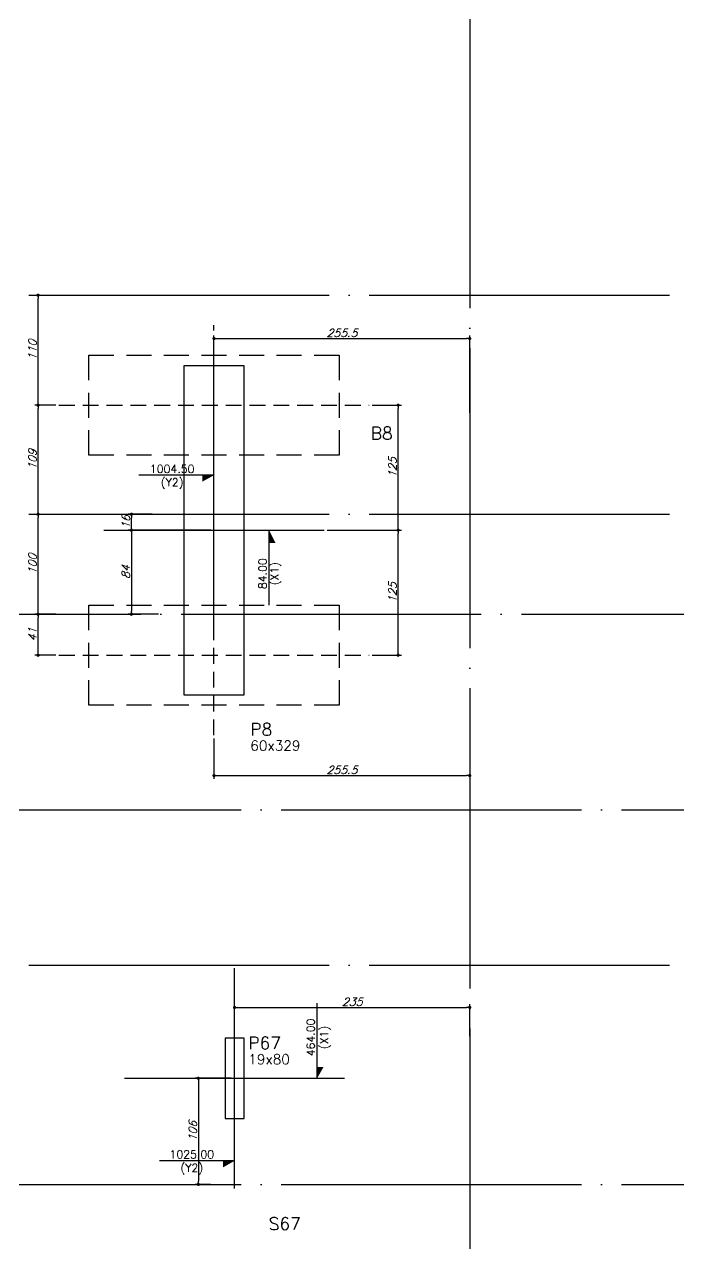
# Model space of a CAD drawing. Header units: millimetres. Extents: x -4281 to 5364, y -2128 to 2372.
# Drawn here: x 2381 to 3034, y -74 to 1145 of the extents above; entities that cross this region are included whole.
import ezdxf
from ezdxf.enums import TextEntityAlignment as Align

# ---------------------------------------------------------------- set-up
doc = ezdxf.new("R2010")
doc.units = ezdxf.units.MM
doc.header["$LTSCALE"] = 50
for name, pattern in [('DASHED', [0.75, 0.5, -0.25]), ('EIXO', [6.8, 6, -0.4, 0, -0.4]), ('HIDDEN', [9.525, 6.35, -3.175])]:
    doc.linetypes.add(name, pattern=pattern)
for name, color, linetype in [('F-ATRIBUTO', 6, 'Continuous'), ('F-BLOCOS-NOME', 3, 'Continuous'), ('F-COTAS', 106, 'Continuous'), ('F-COTAS-ACUMU-2', 11, 'Continuous'), ('F-EIXO', 12, 'EIXO'), ('F-EIXOS-DET', 1, 'Continuous'), ('F-EST-COTA', 1, 'Continuous'), ('F-ESTACAS-BARRETE', 2, 'Continuous'), ('F-ESTACAS-BARRETE-EIXOS', 252, 'Continuous'), ('F-PILARES-DIM', 172, 'Continuous'), ('F-PILARES-N', 170, 'Continuous'), ('F-PILARES-NOME', 170, 'Continuous'), ('F-PILARES-S', 170, 'Continuous'), ('F-TEXTO', 6, 'Continuous')]:
    doc.layers.add(name, color=color, linetype=linetype)
doc.styles.add('COTA', font='SIMPLEX.SHX')
doc.styles.add('CP-TEXT-INCL', font='romans.shx', dxfattribs={"oblique": 20})
doc.styles.add('MCP', font='romans.shx')
doc.styles.add('ROMANS', font='romans.shx')
doc.dimstyles.new('CP-COTAS-50', dxfattribs={"dimscale": 0.64, "dimtxt": 12.5, "dimasz": 5, "dimexe": 5, "dimexo": 5, "dimgap": 2.5, "dimtad": 1, "dimdec": 1, "dimdsep": 46, "dimtxsty": 'CP-TEXT-INCL', "dimblk1": 'DOT', "dimblk2": 'DOT', "dimsah": 1, "dimcen": 9, "dimclrd": 256, "dimclre": 256, "dimclrt": 256, "dimadec": 0, "dimazin": 0, "dimtfac": 1, "dimtdec": 1, "dimtmove": 2, "dimatfit": 3, "dimldrblk": 'DOT', "dimfxl": 0, "dimtolj": 1, "dimarcsym": 0})

# ---------------------------------------------------------------- blocks, each defined once
blk = doc.blocks.new('*U4')
at = {"layer": 'F-EIXO'}
blk.add_line((0, 0), (7285, 0), dxfattribs=at)
at = {"layer": 'F-TEXTO', "style": 'ROMANS'}
blk.add_attdef('EIXO', text='', height=17.5, dxfattribs=at).set_placement((-28.2072, 0), align=Align.MIDDLE_CENTER)
blk = doc.blocks.new('*U5')
at = {"layer": 'F-EIXO'}
blk.add_line((0, 0), (7197, 0), dxfattribs=at)
at = {"layer": 'F-TEXTO', "style": 'ROMANS'}
blk.add_attdef('EIXO', text='', height=17.5, dxfattribs=at).set_placement((-28.2072, 0), align=Align.MIDDLE_CENTER)
blk = doc.blocks.new('*U230')
at = {"layer": 'F-EIXO'}
blk.add_line((0, 0), (8185, 0), dxfattribs=at)
at = {"layer": 'F-TEXTO', "style": 'ROMANS'}
blk.add_attdef('EIXO', text='', height=17.5, dxfattribs=at).set_placement((-28.2072, 0), align=Align.MIDDLE_CENTER)
blk = doc.blocks.new('*U10')
at = {"layer": 'F-EIXO'}
blk.add_line((0, 0), (0, -2925), dxfattribs=at)
at = {"layer": 'F-TEXTO', "style": 'ROMANS'}
blk.add_attdef('EIXO', text='', height=17.5, rotation=360, dxfattribs=at).set_placement((0, 28.2072), align=Align.MIDDLE_CENTER)
blk = doc.blocks.new('*U448')
at = {"layer": 'F-EIXO'}
blk.add_line((0, 0), (8091.7, 0), dxfattribs=at)
at = {"layer": 'F-TEXTO', "style": 'ROMANS'}
blk.add_attdef('EIXO', text='', height=17.5, dxfattribs=at).set_placement((-28.2, 0), align=Align.MIDDLE_CENTER)
blk = doc.blocks.new('*U286')
at = {"color": 0}
for p, q in [((22.15, -9.28), (22.15, -7.78)), ((20.5, -10.93), (19, -10.93))]:
    blk.add_line(p, q, dxfattribs=at)
for points in [[(22.15, -9.28), (22.15, -9.053), (22.28, -9.053), (22.15, -9.053)], [(20.5, -10.93), (20.273, -10.93), (20.273, -11.06), (20.273, -10.93)]]:
    blk.add_solid(points, dxfattribs=at)
at = {"layer": 'F-EIXOS-DET'}
for p, q in [((20.5, -11.48), (20.5, -7.08)), ((18.3, -9.28), (22.7, -9.28))]:
    blk.add_line(p, q, dxfattribs=at)
at = {"layer": 'F-ATRIBUTO', "style": 'CP-TEXT-INCL', "oblique": 20, "flags": 1}
blk.add_attdef('VALORCE', (21.164, -9.451), '', height=0.05, dxfattribs=at)
at = {"layer": 'F-EST-COTA', "color": 2, "style": 'COTA'}
blk.add_attdef('COTAX_CE-2', text='', height=0.16, rotation=90, dxfattribs=at).set_placement((22.15, -8.463), align=Align.BOTTOM_CENTER)
blk.add_attdef('NOME_EIXO_X', text='', height=0.16, rotation=90, dxfattribs=at).set_placement((22.21, -8.463), align=Align.TOP_CENTER)
at = {"layer": 'F-EST-COTA', "color": 2, "style": 'COTA', "flags": 1}
for tag, p in [('COTA_X', (20.668, -8.727)), ('COTA_Y', (20.681, -9.026))]:
    blk.add_attdef(tag, p, '', height=0.2, dxfattribs=at)
at = {"layer": 'F-EST-COTA', "color": 2, "style": 'COTA'}
blk.add_attdef('COTAY_CE-2', text='', height=0.16, dxfattribs=at).set_placement((19.646, -10.93), align=Align.BOTTOM_CENTER)
blk.add_attdef('NOME_EIXO_Y', text='', height=0.16, dxfattribs=at).set_placement((19.646, -10.99), align=Align.TOP_CENTER)
blk = doc.blocks.new('*U68')
at = {"color": 0}
for p, q in [((20.09, 2.78), (18.59, 2.78)), ((21.19, 0.18), (21.19, 1.68))]:
    blk.add_line(p, q, dxfattribs=at)
for points in [[(20.09, 2.78), (19.854, 2.78), (19.854, 2.65), (19.854, 2.78)], [(21.19, 1.68), (21.19, 1.426), (21.32, 1.426), (21.19, 1.426)]]:
    blk.add_solid(points, dxfattribs=at)
at = {"layer": 'F-EIXOS-DET'}
for p, q in [((20.09, -0.52), (20.09, 3.88)), ((17.89, 1.68), (22.29, 1.68))]:
    blk.add_line(p, q, dxfattribs=at)
at = {"layer": 'F-ATRIBUTO', "style": 'CP-TEXT-INCL', "oblique": 20, "flags": 1}
for tag, p in [('ENCONTRO_EIXO', (20.09, 1.68)), ('VALORCE', (20.691, 1.545))]:
    blk.add_attdef(tag, p, '', height=0.05, dxfattribs=at)
at = {"layer": 'F-EST-COTA', "color": 2, "style": 'COTA', "flags": 1}
for tag, p in [('COTA_X', (0.2, 10.5)), ('COTA_Y', (0.2, 10.2))]:
    blk.add_attdef(tag, p, '', height=0.2, dxfattribs=at)
at = {"layer": 'F-EST-COTA', "color": 2, "style": 'COTA'}
blk.add_attdef('COTAY_CE-2', text='', height=0.16, dxfattribs=at).set_placement((19.254, 2.778), align=Align.BOTTOM_CENTER)
blk.add_attdef('NOME_EIXO_Y', text='', height=0.16, dxfattribs=at).set_placement((19.254, 2.718), align=Align.TOP_CENTER)
blk.add_attdef('COTAX_CE-2', text='', height=0.16, rotation=90, dxfattribs=at).set_placement((21.19, 0.811), align=Align.BOTTOM_CENTER)
blk.add_attdef('NOME_EIXO_X', text='', height=0.16, rotation=90, dxfattribs=at).set_placement((21.219, 0.811), align=Align.TOP_CENTER)
blk = doc.blocks.new('_DOT')
at = {"color": 0, "linetype": 'ByBlock'}
blk.add_line((-0.5, 0), (-1, 0), dxfattribs=at)
at = {"color": 0, "linetype": 'ByBlock', "const_width": 0.5}
blk.add_lwpolyline([(-0.25, 0, 1), (0.25, 0, 1)], format="xyb", close=True, dxfattribs=at)
blk = doc.blocks.new('*D144')
at = {"layer": 'DEFPOINTS', "color": 0, "transparency": 16777216}
for p in [(2590.5, 91), (2554.4, -15), (2569.8, -15)]:
    blk.add_point(p, dxfattribs=at)
at = {"layer": 'F-COTAS', "lineweight": -2, "transparency": 16777216}
for p, q in [((2587.3, 91), (2551.2, 91)), ((2554.4, 87.8), (2554.4, -11.8)), ((2566.6, -15), (2551.2, -15))]:
    blk.add_line(p, q, dxfattribs=at)
at = {"layer": 'F-COTAS', "lineweight": -2, "transparency": 16777216, "xscale": 3.2, "yscale": 3.2, "zscale": 3.2}
for p, rotation in [((2554.4, 91), 90), ((2554.4, -15), 270)]:
    blk.add_blockref('_DOT', p, dxfattribs=dict(at, rotation=rotation))
at = {"layer": 'F-COTAS', "transparency": 16777216, "insert": (2548.8, 38), "char_height": 8, "attachment_point": 5, "rotation": 90, "style": 'CP-TEXT-INCL'}
blk.add_mtext('\\A1;106', dxfattribs=at)
blk = doc.blocks.new('*D145')
at = {"layer": 'DEFPOINTS', "color": 0, "transparency": 16777216}
for p in [(2825.5, 161.9), (2825.5, 129.9), (2590.5, 91)]:
    blk.add_point(p, dxfattribs=at)
at = {"layer": 'F-COTAS', "lineweight": -2, "transparency": 16777216}
for p, q in [((2590.5, 94.2), (2590.5, 165.1)), ((2593.7, 161.9), (2822.3, 161.9)), ((2825.5, 133.1), (2825.5, 165.1))]:
    blk.add_line(p, q, dxfattribs=at)
at = {"layer": 'F-COTAS', "lineweight": -2, "transparency": 16777216, "xscale": 3.2, "yscale": 3.2, "zscale": 3.2, "rotation": 180}
blk.add_blockref('_DOT', (2590.5, 161.9), dxfattribs=at)
at = {"layer": 'F-COTAS', "lineweight": -2, "transparency": 16777216, "xscale": 3.2, "yscale": 3.2, "zscale": 3.2}
blk.add_blockref('_DOT', (2825.5, 161.9), dxfattribs=at)
at = {"layer": 'F-COTAS', "transparency": 16777216, "insert": (2708, 167.5), "char_height": 8, "attachment_point": 5, "style": 'CP-TEXT-INCL'}
blk.add_mtext('\\A1;235', dxfattribs=at)
blk = doc.blocks.new('*D151')
at = {"layer": 'DEFPOINTS', "color": 0, "transparency": 16777216}
for p in [(2487.5, 655), (2511.3, 655), (2570, 639)]:
    blk.add_point(p, dxfattribs=at)
at = {"layer": 'F-COTAS', "lineweight": -2, "transparency": 16777216}
for p, q in [((2508.1, 655), (2484.3, 655)), ((2487.5, 642.2), (2487.5, 651.8)), ((2566.8, 639), (2484.3, 639))]:
    blk.add_line(p, q, dxfattribs=at)
at = {"layer": 'F-COTAS', "lineweight": -2, "transparency": 16777216, "xscale": 3.2, "yscale": 3.2, "zscale": 3.2}
for p, rotation in [((2487.5, 655), 90), ((2487.5, 639), 270)]:
    blk.add_blockref('_DOT', p, dxfattribs=dict(at, rotation=rotation))
at = {"layer": 'F-COTAS', "transparency": 16777216, "insert": (2481.9, 647), "char_height": 8, "attachment_point": 5, "rotation": 90, "style": 'CP-TEXT-INCL'}
blk.add_mtext('\\A1;16', dxfattribs=at)
blk = doc.blocks.new('*D152')
at = {"layer": 'DEFPOINTS', "color": 0, "transparency": 16777216}
for p in [(2570, 639), (2487.5, 555), (2517.6, 555)]:
    blk.add_point(p, dxfattribs=at)
at = {"layer": 'F-COTAS', "lineweight": -2, "transparency": 16777216}
for p, q in [((2566.8, 639), (2484.3, 639)), ((2487.5, 635.8), (2487.5, 558.2)), ((2514.4, 555), (2484.3, 555))]:
    blk.add_line(p, q, dxfattribs=at)
at = {"layer": 'F-COTAS', "lineweight": -2, "transparency": 16777216, "xscale": 3.2, "yscale": 3.2, "zscale": 3.2}
for p, rotation in [((2487.5, 639), 90), ((2487.5, 555), 270)]:
    blk.add_blockref('_DOT', p, dxfattribs=dict(at, rotation=rotation))
at = {"layer": 'F-COTAS', "transparency": 16777216, "insert": (2481.9, 597), "char_height": 8, "attachment_point": 5, "rotation": 90, "style": 'CP-TEXT-INCL'}
blk.add_mtext('\\A1;84', dxfattribs=at)
blk = doc.blocks.new('*D153')
at = {"layer": 'DEFPOINTS', "color": 0, "transparency": 16777216}
for p in [(2825.5, 830.6), (2825.5, 753), (2570, 639)]:
    blk.add_point(p, dxfattribs=at)
at = {"layer": 'F-COTAS', "lineweight": -2, "transparency": 16777216}
for p, q in [((2570, 642.2), (2570, 833.8)), ((2573.2, 830.6), (2822.3, 830.6)), ((2825.5, 756.2), (2825.5, 833.8))]:
    blk.add_line(p, q, dxfattribs=at)
at = {"layer": 'F-COTAS', "lineweight": -2, "transparency": 16777216, "xscale": 3.2, "yscale": 3.2, "zscale": 3.2, "rotation": 180}
blk.add_blockref('_DOT', (2570, 830.6), dxfattribs=at)
at = {"layer": 'F-COTAS', "lineweight": -2, "transparency": 16777216, "xscale": 3.2, "yscale": 3.2, "zscale": 3.2}
blk.add_blockref('_DOT', (2825.5, 830.6), dxfattribs=at)
at = {"layer": 'F-COTAS', "transparency": 16777216, "insert": (2697.7, 836.2), "char_height": 8, "attachment_point": 5, "style": 'CP-TEXT-INCL'}
blk.add_mtext('\\A1;255.5', dxfattribs=at)
blk = doc.blocks.new('*D248')
at = {"layer": 'DEFPOINTS', "color": 0, "transparency": 16777216}
for p in [(2825.5, 1841.4), (3234.5, 1796.2), (3234.5, 108.8)]:
    blk.add_point(p, dxfattribs=at)
at = {"layer": 'F-COTAS', "lineweight": -2, "transparency": 16777216}
for p, q in [((2825.5, 1838.2), (2825.5, 1793)), ((2828.7, 1796.2), (3231.3, 1796.2)), ((3234.5, 112), (3234.5, 1799.4))]:
    blk.add_line(p, q, dxfattribs=at)
at = {"layer": 'F-COTAS', "lineweight": -2, "transparency": 16777216, "xscale": 3.2, "yscale": 3.2, "zscale": 3.2, "rotation": 180}
blk.add_blockref('_DOT', (2825.5, 1796.2), dxfattribs=at)
at = {"layer": 'F-COTAS', "lineweight": -2, "transparency": 16777216, "xscale": 3.2, "yscale": 3.2, "zscale": 3.2}
blk.add_blockref('_DOT', (3234.5, 1796.2), dxfattribs=at)
at = {"layer": 'F-COTAS', "transparency": 16777216, "insert": (3030, 1801.8), "char_height": 8, "attachment_point": 5, "style": 'CP-TEXT-INCL'}
blk.add_mtext('\\A1;409', dxfattribs=at)
blk = doc.blocks.new('*D584')
at = {"layer": 'DEFPOINTS', "color": 0, "linetype": 'HIDDEN', "transparency": 16777216}
for p in [(2394.2, 555), (2415, 555), (2415, 514)]:
    blk.add_point(p, dxfattribs=at)
at = {"layer": 'F-COTAS', "linetype": 'HIDDEN', "lineweight": -2, "transparency": 16777216}
for p, q in [((2411.8, 555), (2391, 555)), ((2394.2, 517.2), (2394.2, 551.8)), ((2411.8, 514), (2391, 514))]:
    blk.add_line(p, q, dxfattribs=at)
at = {"layer": 'F-COTAS', "linetype": 'HIDDEN', "lineweight": -2, "transparency": 16777216, "xscale": 3.2, "yscale": 3.2, "zscale": 3.2}
for p, rotation in [((2394.2, 555), 90), ((2394.2, 514), 270)]:
    blk.add_blockref('_DOT', p, dxfattribs=dict(at, rotation=rotation))
at = {"layer": 'F-COTAS', "linetype": 'HIDDEN', "transparency": 16777216, "insert": (2388.6, 534.5), "char_height": 8, "attachment_point": 5, "rotation": 90, "style": 'CP-TEXT-INCL'}
blk.add_mtext('\\A1;41', dxfattribs=at)
blk = doc.blocks.new('*D585')
at = {"layer": 'DEFPOINTS', "color": 0, "linetype": 'HIDDEN', "transparency": 16777216}
for p in [(2394.2, 655), (2394.2, 655), (2415, 555)]:
    blk.add_point(p, dxfattribs=at)
at = {"layer": 'F-COTAS', "linetype": 'HIDDEN', "lineweight": -2, "transparency": 16777216}
for p, q in [((2394.2, 558.2), (2394.2, 651.8)), ((2411.8, 555), (2391, 555))]:
    blk.add_line(p, q, dxfattribs=at)
at = {"layer": 'F-COTAS', "linetype": 'HIDDEN', "lineweight": -2, "transparency": 16777216, "xscale": 3.2, "yscale": 3.2, "zscale": 3.2}
for p, rotation in [((2394.2, 655), 90), ((2394.2, 555), 270)]:
    blk.add_blockref('_DOT', p, dxfattribs=dict(at, rotation=rotation))
at = {"layer": 'F-COTAS', "linetype": 'HIDDEN', "transparency": 16777216, "insert": (2388.6, 605), "char_height": 8, "attachment_point": 5, "rotation": 90, "style": 'CP-TEXT-INCL'}
blk.add_mtext('\\A1;100', dxfattribs=at)
blk = doc.blocks.new('*D586')
at = {"layer": 'DEFPOINTS', "color": 0, "linetype": 'HIDDEN', "transparency": 16777216}
for p in [(2394.2, 764), (2415, 764), (2394.2, 655)]:
    blk.add_point(p, dxfattribs=at)
at = {"layer": 'F-COTAS', "linetype": 'HIDDEN', "lineweight": -2, "transparency": 16777216}
for p, q in [((2411.8, 764), (2391, 764)), ((2394.2, 658.2), (2394.2, 760.8))]:
    blk.add_line(p, q, dxfattribs=at)
at = {"layer": 'F-COTAS', "linetype": 'HIDDEN', "lineweight": -2, "transparency": 16777216, "xscale": 3.2, "yscale": 3.2, "zscale": 3.2}
for p, rotation in [((2394.2, 764), 90), ((2394.2, 655), 270)]:
    blk.add_blockref('_DOT', p, dxfattribs=dict(at, rotation=rotation))
at = {"layer": 'F-COTAS', "linetype": 'HIDDEN', "transparency": 16777216, "insert": (2388.6, 709.5), "char_height": 8, "attachment_point": 5, "rotation": 90, "style": 'CP-TEXT-INCL'}
blk.add_mtext('\\A1;109', dxfattribs=at)
blk = doc.blocks.new('*D587')
at = {"layer": 'DEFPOINTS', "color": 0, "linetype": 'HIDDEN', "transparency": 16777216}
for p in [(2394.2, 874), (2394.2, 874), (2415, 764)]:
    blk.add_point(p, dxfattribs=at)
at = {"layer": 'F-COTAS', "linetype": 'HIDDEN', "lineweight": -2, "transparency": 16777216}
for p, q in [((2394.2, 767.2), (2394.2, 870.8)), ((2411.8, 764), (2391, 764))]:
    blk.add_line(p, q, dxfattribs=at)
at = {"layer": 'F-COTAS', "linetype": 'HIDDEN', "lineweight": -2, "transparency": 16777216, "xscale": 3.2, "yscale": 3.2, "zscale": 3.2}
for p, rotation in [((2394.2, 874), 90), ((2394.2, 764), 270)]:
    blk.add_blockref('_DOT', p, dxfattribs=dict(at, rotation=rotation))
at = {"layer": 'F-COTAS', "linetype": 'HIDDEN', "transparency": 16777216, "insert": (2388.6, 819), "char_height": 8, "attachment_point": 5, "rotation": 90, "style": 'CP-TEXT-INCL'}
blk.add_mtext('\\A1;110', dxfattribs=at)
blk = doc.blocks.new('*D588')
at = {"layer": 'DEFPOINTS', "color": 0, "linetype": 'HIDDEN', "transparency": 16777216}
for p in [(2570, 434), (2825.5, 434), (2825.5, 393.7)]:
    blk.add_point(p, dxfattribs=at)
at = {"layer": 'F-COTAS', "linetype": 'HIDDEN', "lineweight": -2, "transparency": 16777216}
for p, q in [((2570, 430.8), (2570, 390.5)), ((2825.5, 430.8), (2825.5, 390.5)), ((2573.2, 393.7), (2822.3, 393.7))]:
    blk.add_line(p, q, dxfattribs=at)
at = {"layer": 'F-COTAS', "linetype": 'HIDDEN', "lineweight": -2, "transparency": 16777216, "xscale": 3.2, "yscale": 3.2, "zscale": 3.2, "rotation": 180}
blk.add_blockref('_DOT', (2570, 393.7), dxfattribs=at)
at = {"layer": 'F-COTAS', "linetype": 'HIDDEN', "lineweight": -2, "transparency": 16777216, "xscale": 3.2, "yscale": 3.2, "zscale": 3.2}
blk.add_blockref('_DOT', (2825.5, 393.7), dxfattribs=at)
at = {"layer": 'F-COTAS', "linetype": 'HIDDEN', "transparency": 16777216, "insert": (2697.7, 399.3), "char_height": 8, "attachment_point": 5, "style": 'CP-TEXT-INCL'}
blk.add_mtext('\\A1;255.5', dxfattribs=at)
blk = doc.blocks.new('*D603')
at = {"layer": 'DEFPOINTS', "color": 0, "linetype": 'HIDDEN', "transparency": 16777216}
for p in [(2680, 639), (2754, 639), (2725, 514)]:
    blk.add_point(p, dxfattribs=at)
at = {"layer": 'F-COTAS', "linetype": 'HIDDEN', "lineweight": -2, "transparency": 16777216}
for p, q in [((2683.2, 639), (2757.2, 639)), ((2754, 517.2), (2754, 635.8)), ((2728.2, 514), (2757.2, 514))]:
    blk.add_line(p, q, dxfattribs=at)
at = {"layer": 'F-COTAS', "linetype": 'HIDDEN', "lineweight": -2, "transparency": 16777216, "xscale": 3.2, "yscale": 3.2, "zscale": 3.2}
for p, rotation in [((2754, 639), 90), ((2754, 514), 270)]:
    blk.add_blockref('_DOT', p, dxfattribs=dict(at, rotation=rotation))
at = {"layer": 'F-COTAS', "linetype": 'HIDDEN', "transparency": 16777216, "insert": (2748.4, 576.5), "char_height": 8, "attachment_point": 5, "rotation": 90, "style": 'CP-TEXT-INCL'}
blk.add_mtext('\\A1;125', dxfattribs=at)
blk = doc.blocks.new('*D604')
at = {"layer": 'DEFPOINTS', "color": 0, "linetype": 'HIDDEN', "transparency": 16777216}
for p in [(2725, 764), (2754, 764), (2680, 639)]:
    blk.add_point(p, dxfattribs=at)
at = {"layer": 'F-COTAS', "linetype": 'HIDDEN', "lineweight": -2, "transparency": 16777216}
for p, q in [((2728.2, 764), (2757.2, 764)), ((2754, 642.2), (2754, 760.8)), ((2683.2, 639), (2757.2, 639))]:
    blk.add_line(p, q, dxfattribs=at)
at = {"layer": 'F-COTAS', "linetype": 'HIDDEN', "lineweight": -2, "transparency": 16777216, "xscale": 3.2, "yscale": 3.2, "zscale": 3.2}
for p, rotation in [((2754, 764), 90), ((2754, 639), 270)]:
    blk.add_blockref('_DOT', p, dxfattribs=dict(at, rotation=rotation))
at = {"layer": 'F-COTAS', "linetype": 'HIDDEN', "transparency": 16777216, "insert": (2748.4, 701.5), "char_height": 8, "attachment_point": 5, "rotation": 90, "style": 'CP-TEXT-INCL'}
blk.add_mtext('\\A1;125', dxfattribs=at)

msp = doc.modelspace()

# ---------------------------------------------------------------- linework, layer by layer
at = {"layer": 'F-ESTACAS-BARRETE', "linetype": 'DASHED'}
for points in [[(2445, 814), (2695, 814), (2695, 714), (2445, 714)], [(2445, 564), (2695, 564), (2695, 464), (2445, 464)]]:
    msp.add_lwpolyline(points, close=True, dxfattribs=at)
at = {"layer": 'F-ESTACAS-BARRETE-EIXOS', "linetype": 'HIDDEN', "ltscale": 0.05}
for points in [[(2570, 434), (2570, 844)], [(2415, 764), (2725, 764)], [(2415, 514), (2725, 514)]]:
    msp.add_lwpolyline(points, dxfattribs=at)
at = {"layer": 'F-PILARES-N'}
msp.add_lwpolyline([(2540, 474.5), (2600, 474.5), (2600, 803.5), (2540, 803.5), (2540, 474.5)], dxfattribs=at)
at = {"layer": 'F-PILARES-S', "linetype": 'Continuous'}
msp.add_lwpolyline([(2581, 51), (2600, 51), (2600, 131), (2581, 131), (2581, 51)], dxfattribs=at)

# ---------------------------------------------------------------- block references
at = {"layer": 'F-COTAS-ACUMU-2', "xscale": 50, "yscale": 50, "zscale": 50}
for name, values in [('*U68', {'NOME_EIXO_Y': '(Y2)', 'COTAX_CE-2': '84.00', 'NOME_EIXO_X': '(X1)', 'COTAY_CE-2': '1004.50'}), ('*U286', {'COTAY_CE-2': '1025.00', 'COTAX_CE-2': '464.00', 'NOME_EIXO_Y': '(Y2)', 'NOME_EIXO_X': '(X1)'})]:
    msp.add_blockref(name, (1565.5, 555), dxfattribs=at).add_auto_attribs(values)
at = {"layer": 'F-EIXO', "linetype": 'Continuous'}
for name, p in [('*U10', (2825.5, 1841.36)), ('*U5', (-3736.84, 874)), ('*U5', (-3736.84, 655)), ('*U230', (-3924.8, 555)), ('*U448', (-3824.8, 359.5)), ('*U5', (-3736.84, 204)), ('*U4', (-3824.8, -15))]:
    msp.add_blockref(name, p, dxfattribs=at)

# ---------------------------------------------------------------- texts
at = {"layer": 'F-BLOCOS-NOME', "linetype": 'Continuous', "style": 'MCP'}
for s, p in [('B8', (2726.63, 729.7)), ('S67', (2624.64, -60.58))]:
    msp.add_text(s, height=12.5, dxfattribs=at).set_placement(p)
at = {"layer": 'F-PILARES-DIM', "linetype": 'Continuous', "style": 'MCP'}
for s, p in [('60x329', (2606.25, 418.66)), ('19x80', (2604.24, 105.08))]:
    msp.add_text(s, height=10, dxfattribs=at).set_placement(p)
at = {"layer": 'F-PILARES-NOME', "linetype": 'Continuous', "style": 'MCP'}
for s, p in [('P8', (2606.25, 433.66)), ('P67', (2604.24, 120.08))]:
    msp.add_text(s, height=12.5, dxfattribs=at).set_placement(p)

# ---------------------------------------------------------------- dimensions: what is measured, and where the dimension line sits
at = {"layer": 'F-COTAS'}
dim = msp.add_linear_dim(base=(3234.5, 1796.21), p1=(2825.5, 1841.36), p2=(3234.5, 108.8), dimstyle='CP-COTAS-50', override={"dimfxl": 10}, dxfattribs=at)
dim.commit()
dim.dimension.update_dxf_attribs({"geometry": '*D248', "text_midpoint": (3030, 1801.81)})
at = {"layer": 'F-COTAS', "linetype": 'HIDDEN'}
for base, p1, p2, picture, middle in [((2394.18, 874), (2415, 764), (2394.18, 874), '*D587', (2388.58, 819)), ((2394.18, 764), (2394.18, 655), (2415, 764), '*D586', (2388.58, 709.5)), ((2753.96, 764), (2680, 639), (2725, 764), '*D604', (2748.36, 701.5)), ((2394.18, 655), (2415, 555), (2394.18, 655), '*D585', (2388.58, 605)), ((2753.96, 639), (2725, 514), (2680, 639), '*D603', (2748.36, 576.5)), ((2394.18, 555), (2415, 514), (2415, 555), '*D584', (2388.58, 534.5))]:
    dim = msp.add_linear_dim(base=base, p1=p1, p2=p2, angle=90, dimstyle='CP-COTAS-50', dxfattribs=at)
    dim.commit()
    dim.dimension.update_dxf_attribs({"geometry": picture, "text_midpoint": middle})
at = {"layer": 'F-COTAS'}
for base, p1, p2, picture, middle in [((2825.5, 830.63), (2570, 639), (2825.5, 753.04), '*D153', (2697.75, 836.23)), ((2825.5, 161.95), (2590.5, 91), (2825.5, 129.88), '*D145', (2708, 167.55))]:
    dim = msp.add_linear_dim(base=base, p1=p1, p2=p2, dimstyle='CP-COTAS-50', dxfattribs=at)
    dim.commit()
    dim.dimension.update_dxf_attribs({"geometry": picture, "text_midpoint": middle})
for base, p1, p2, picture, middle in [((2487.53, 655), (2570, 639), (2511.31, 655), '*D151', (2481.93, 647)), ((2487.53, 555), (2570, 639), (2517.61, 555), '*D152', (2481.93, 597)), ((2554.39, -15), (2590.5, 91), (2569.79, -15), '*D144', (2548.79, 38))]:
    dim = msp.add_linear_dim(base=base, p1=p1, p2=p2, angle=90, dimstyle='CP-COTAS-50', dxfattribs=at)
    dim.commit()
    dim.dimension.update_dxf_attribs({"geometry": picture, "text_midpoint": middle})
at = {"layer": 'F-COTAS', "linetype": 'HIDDEN'}
dim = msp.add_linear_dim(base=(2825.5, 393.75), p1=(2570, 434), p2=(2825.5, 434), dimstyle='CP-COTAS-50', dxfattribs=at)
dim.commit()
dim.dimension.update_dxf_attribs({"geometry": '*D588', "text_midpoint": (2697.75, 399.35)})

doc.saveas('drawing.dxf')
